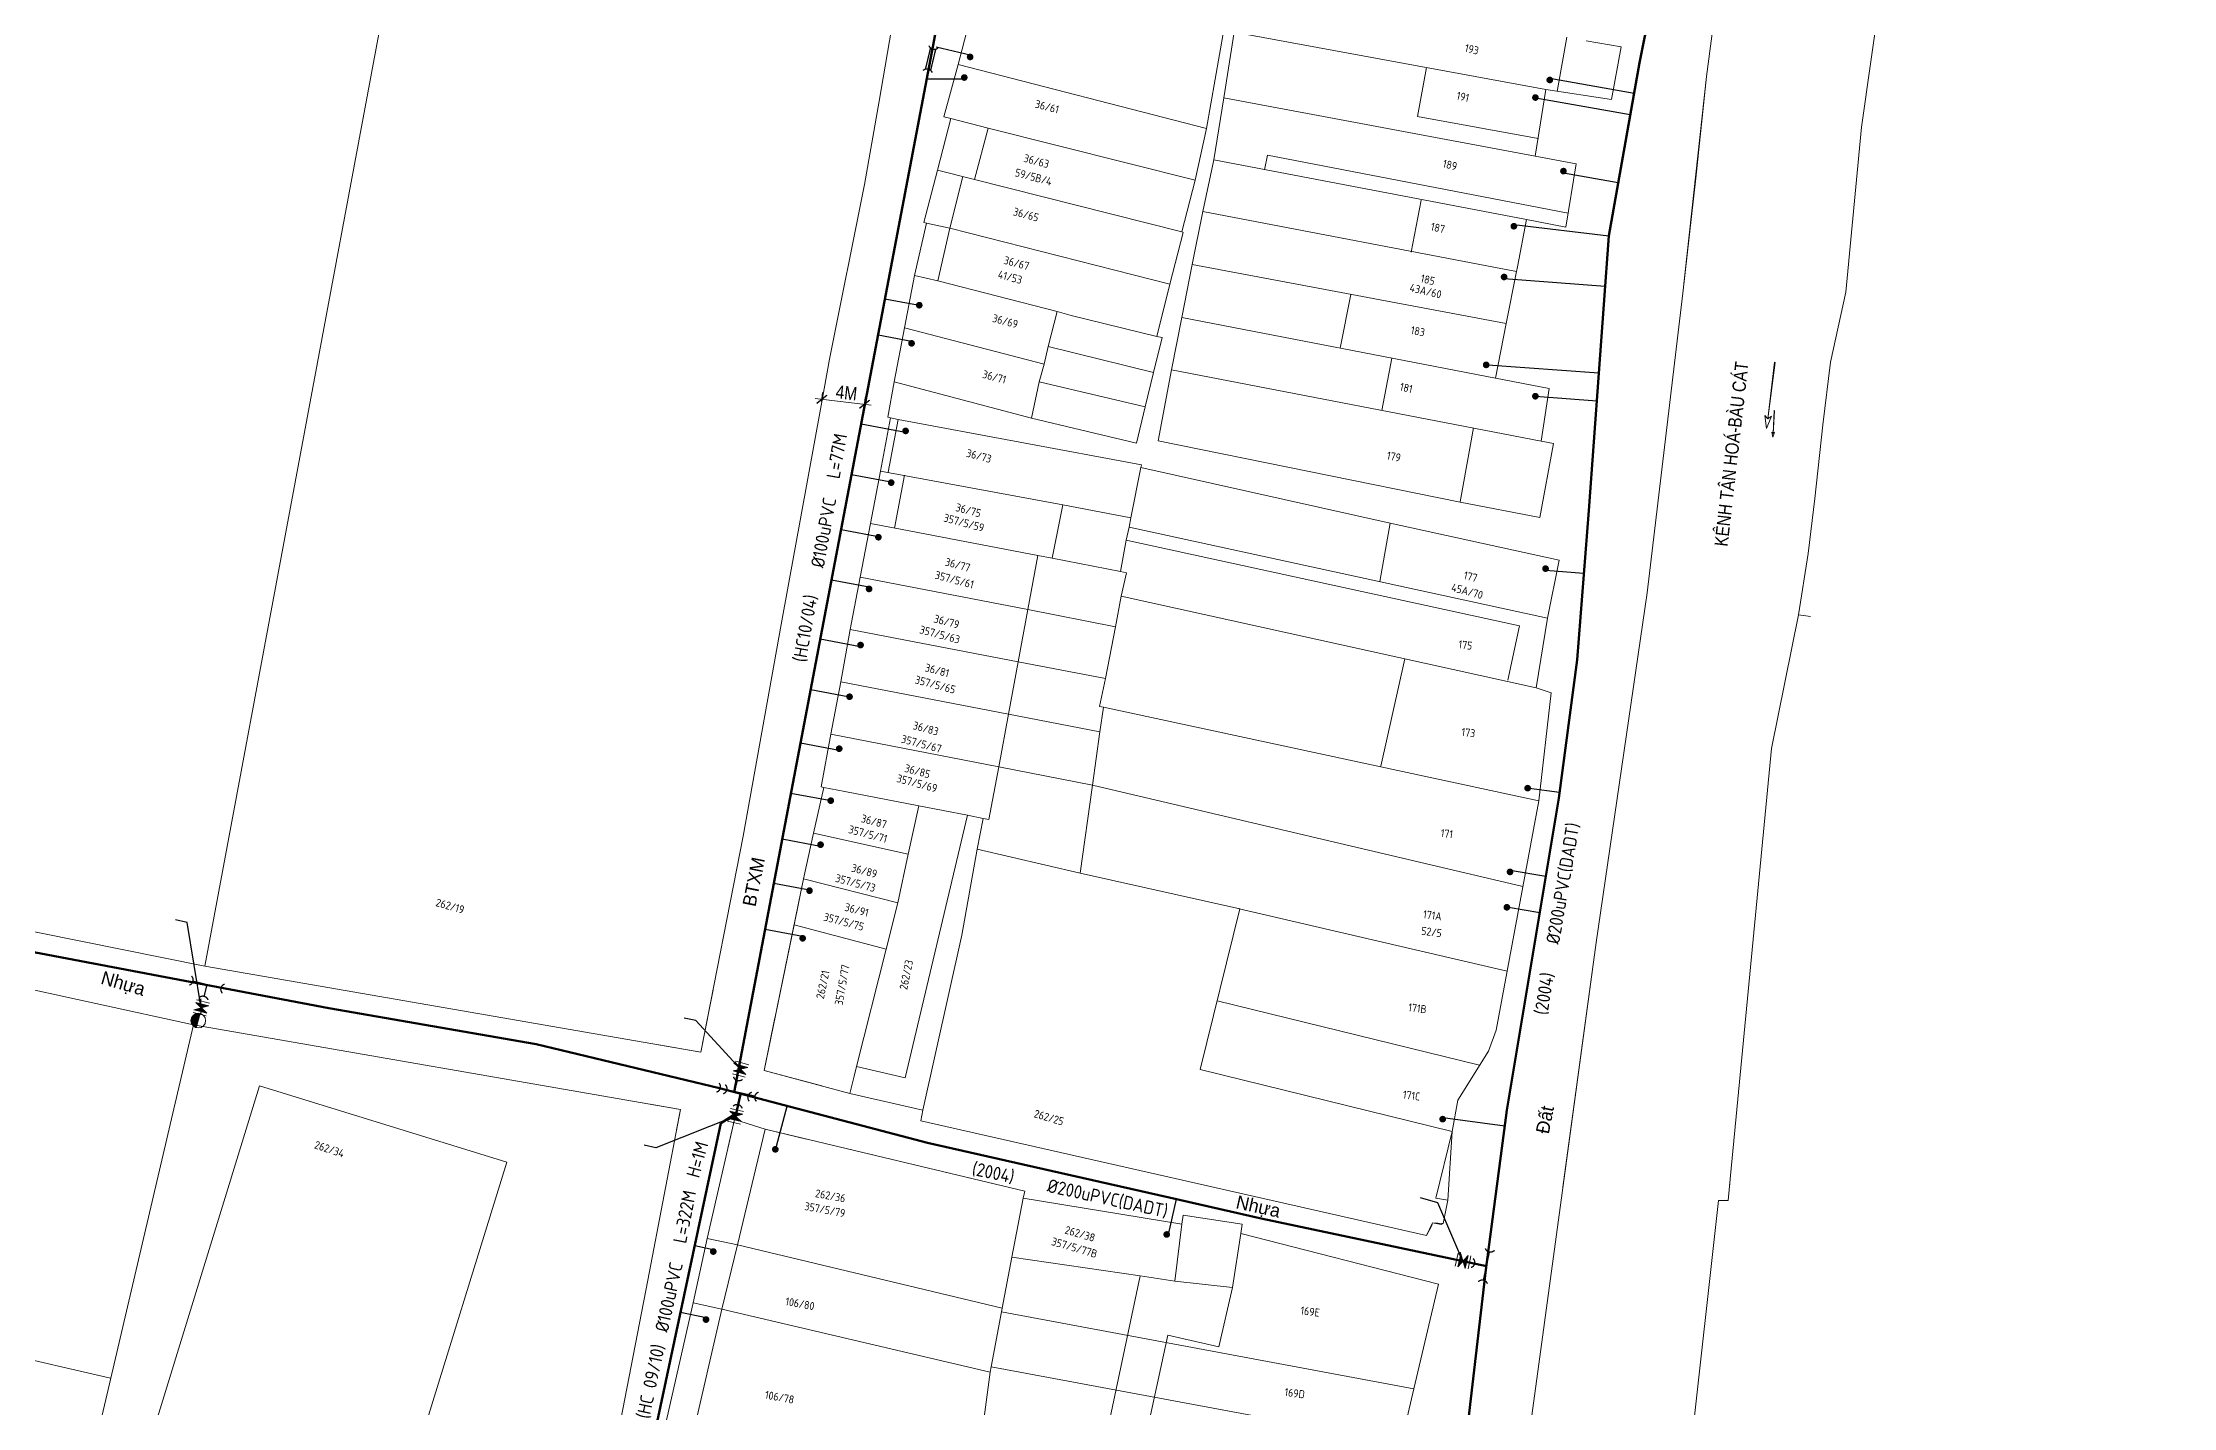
# Model space of a CAD drawing. Header units: inches. Extents: x 595615 to 1194060, y 1190840 to 2385448.
# Drawn here: x 596603.7 to 596763.5, y 1191398.1 to 1191500.4 of the extents above; entities that cross this region are included whole.
import ezdxf
from ezdxf.enums import TextEntityAlignment as Align

# ---------------------------------------------------------------- set-up
doc = ezdxf.new("R2010")
doc.units = ezdxf.units.IN
doc.header["$MEASUREMENT"] = 0
doc.layers.get('Defpoints').update_dxf_attribs({"color": 1})
for name, color, linetype, lineweight in [('Chitiet', 4, 'Continuous', 9), ('DN 100 uPVC', 4, 'Continuous', 50), ('DN 25 PE', 40, 'Continuous', 30), ('DOSAU', 2, 'Continuous', 20), ('DUONG CACH LE', 112, 'Continuous', 5), ('NAM-CDAI', 220, 'Continuous', 25), ('Nen_HTHANH-TP', 9, 'Continuous', 0), ('Nen_SN-HTHANH-TP_new', 7, 'Continuous', 0), ('Nen_SN_HTHANH_old', 9, 'Continuous', 0), ('ONG CAP 3 (DADT)', 221, 'Continuous', 50), ('TEXT PIPE', 3, 'Continuous', 25), ('Text_DiaDanh', 9, 'Continuous', 0), ('Text_GiaoThong', 142, 'Continuous', 0), ('TLK 15', 220, 'Continuous', 20), ('Trucuuhoa', 1, 'Continuous', 15), ('VAN', 7, 'Continuous', 20)]:
    doc.layers.add(name, color=color, linetype=linetype, lineweight=lineweight)
doc.layers.add('ki hieu van', color=170, linetype='Continuous')
doc.styles.add('Dia Danh', font='VHELVCN_0.TTF', dxfattribs={"height": 1})
doc.styles.add('Giao Thong', font='VAPTIMN_0.TTF', dxfattribs={"height": 1})
doc.styles.add('Sonha_QTB', font='isocp.shx', dxfattribs={"height": 0.6, "bigfont": 'bigfont.shx'})
doc.styles.add('text', font='isocp2.shx')
doc.styles.add('VNI-HC', font='VHELVCN_0.TTF')
doc.dimstyles.new('DUONG KICH THUOC', dxfattribs={"dimtxt": 1, "dimasz": 0.7, "dimexe": 0.5, "dimexo": 0.3, "dimgap": 0.2, "dimtad": 1, "dimzin": 0, "dimdsep": 46, "dimtxsty": 'VNI-HC', "dimblk": 'ARCHTICK', "dimcen": 0.09, "dimdle": 0.5, "dimclrd": 256, "dimclre": 256, "dimclrt": 256, "dimadec": 0, "dimazin": 0, "dimtfac": 1, "dimtofl": 0, "dimtmove": 0, "dimatfit": 3, "dimfxl": 1, "dimtolj": 1, "dimtzin": 0, "dimlwd": -1, "dimlwe": -1, "dimarcsym": 0})

# ---------------------------------------------------------------- blocks, each defined once
blk = doc.blocks.new('VAN')
at = {"layer": 'VAN'}
h = blk.add_hatch(color=256, dxfattribs=at)
h.paths.add_polyline_path([(0.21, -0.5), (0.49, 0), (0.21, 0.5)])
h.paths.add_polyline_path([(0.77, 0.5), (0.49, 0), (0.77, -0.5)])
at = {"layer": 'VAN', "ltscale": 100}
for p, q in [((0, 0.5), (0, -0.5)), ((0.77, -0.5), (0.21, 0.5)), ((0.21, -0.5), (0.77, 0.5)), ((0.21, 0.5), (0.21, -0.5)), ((0.77, 0.5), (0.77, -0.5)), ((0.98, 0.5), (0.98, -0.5))]:
    blk.add_line(p, q, dxfattribs=at)
blk = doc.blocks.new('TE+VAN')
at = {"layer": 'Chitiet', "ltscale": 100, "const_width": 0.1}
for points in [[(-0.35, 1.28, 0.571257), (0.35, 1.28)], [(1.1, 0.35, 0.571257), (1.1, -0.35)], [(0.35, -1.28, 0.571257), (-0.35, -1.28)]]:
    blk.add_lwpolyline(points, format="xyb", dxfattribs=at)
for points in [[(0, -1.08), (0, 1.08)], [(0.9, 0), (0, 0)]]:
    blk.add_lwpolyline(points, dxfattribs=at)
at = {"layer": 'VAN'}
blk.add_blockref('VAN', (1.3, 0), dxfattribs=at)
blk = doc.blocks.new('_ArchTick')
at = {"color": 0, "linetype": 'ByBlock', "const_width": 0.15}
blk.add_lwpolyline([(-0.5, -0.5), (0.5, 0.5)], dxfattribs=at)
blk = doc.blocks.new('*D78')
at = {"layer": 'Defpoints', "color": 0}
for p in [(596662.13, 1191473.23), (596662.18, 1191473.69), (596665.33, 1191472.86)]:
    blk.add_point(p, dxfattribs=at)
at = {"layer": 'DUONG CACH LE'}
for p, q in [((596662.16, 1191473.53), (596662.24, 1191474.19)), ((596665.88, 1191473.26), (596661.68, 1191473.75)), ((596665.36, 1191473.16), (596665.44, 1191473.82))]:
    blk.add_line(p, q, dxfattribs=at)
at = {"layer": 'DUONG CACH LE', "xscale": 0.7, "yscale": 0.7, "zscale": 0.7}
for p, rotation in [((596662.18, 1191473.69), 173.456549146823), ((596665.38, 1191473.32), 353.456549146823)]:
    blk.add_blockref('_ArchTick', p, dxfattribs=dict(at, rotation=rotation))
at = {"layer": 'DUONG CACH LE', "insert": (596664.03, 1191474.18), "char_height": 1, "attachment_point": 5, "rotation": 353.4565, "style": 'VNI-HC'}
blk.add_mtext('\\A1;4M', dxfattribs=at)
blk = doc.blocks.new('TLK 15')
at = {"layer": 'TLK 15', "linetype": 'Continuous', "const_width": 0.25}
blk.add_lwpolyline([(-0.125, 0, 1), (0.125, 0, 1)], format="xyb", close=True, dxfattribs=at)
blk = doc.blocks.new('ONG NOI')
at = {"layer": 'Chitiet', "ltscale": 100, "const_width": 0.1}
for points in [[(-0.95, -0.35, 0.571257), (-0.95, 0.35)], [(0.97, 0.35, 0.571257), (0.97, -0.35)]]:
    blk.add_lwpolyline(points, format="xyb", dxfattribs=at)
for points in [[(0.83, 0.2), (-0.8, 0.2)], [(0.83, -0.2), (-0.8, -0.2)]]:
    blk.add_lwpolyline(points, dxfattribs=at)
blk = doc.blocks.new('Trucuuhoa100')
at = {"layer": 'Trucuuhoa', "linetype": 'Continuous'}
blk.add_hatch(color=256, dxfattribs=at).paths.add_polyline_path([(0.55, 0, 0.414373), (0, 0.55, 0.414055), (-0.55, 0)])
blk.add_line((-0.55, 0), (0.55, 0), dxfattribs=at)
at = {"layer": 'Trucuuhoa', "linetype": 'Continuous', "flags": 128}
blk.add_lwpolyline([(0.55, -0.02), (0.89, -0.02)], dxfattribs=at)
at = {"layer": 'Trucuuhoa', "linetype": 'Continuous'}
blk.add_circle((0, 0), 0.551, dxfattribs=at)

msp = doc.modelspace()

# ---------------------------------------------------------------- linework, layer by layer
at = {"layer": 'DN 100 uPVC'}
for points in [[(596699.337, 1191669.627), (596696.368, 1191656.442), (596694.406, 1191647.22), (596692.479, 1191636.107), (596694.295, 1191629.213), (596693.051, 1191621.803), (596690.839, 1191609.993), (596689.302, 1191601.018), (596687.588, 1191591.501), (596684.955, 1191577.09), (596684.088, 1191572.625), (596681.986, 1191563.143), (596680.657, 1191554.314), (596678.805, 1191544.094), (596670.338, 1191499.213), (596670.338, 1191499.213), (596670.338, 1191499.213), (596670.338, 1191499.213), (596670.338, 1191499.213), (596670.338, 1191499.213), (596670.338, 1191499.213)], [(596655.604, 1191421.717), (596670.338, 1191499.213)], [(596629.027, 1191121.323), (596637.933, 1191169.226), (596637.245, 1191171.069), (596627.493, 1191173.597), (596627.143, 1191174.767), (596628.641, 1191182.293), (596632.702, 1191217.648), (596631.58, 1191218.977), (596622.714, 1191220.411), (596619.042, 1191224.932), (596626.142, 1191274.799), (596627.407, 1191276.336), (596641.895, 1191356.776), (596648.389, 1191390.194), (596654.614, 1191419.381), (596655.754, 1191420.109), (596656.107, 1191421.656)]]:
    msp.add_lwpolyline(points, dxfattribs=at)
at = {"layer": 'DN 25 PE'}
for p, q in [((596673.302, 1191499.497), (596670.761, 1191500.106)), ((596672.86, 1191497.701), (596670.051, 1191497.701)), ((596716.772, 1191497.768), (596723.097, 1191496.649)), ((596715.571, 1191496.325), (596722.813, 1191495.044)), ((596717.798, 1191490.681), (596721.913, 1191489.954)), ((596714.078, 1191486.798), (596721.204, 1191485.94)), ((596713.345, 1191482.739), (596720.93, 1191482.186)), ((596669.36, 1191480.748), (596666.916, 1191481.213)), ((596668.912, 1191478.013), (596666.398, 1191478.491)), ((596712.127, 1191476.273), (596720.455, 1191475.666)), ((596715.692, 1191473.921), (596720.303, 1191473.585)), ((596668.464, 1191471.192), (596665.131, 1191471.826)), ((596667.507, 1191467.44), (596664.409, 1191468.029)), ((596666.549, 1191463.345), (596663.624, 1191463.901)), ((596665.724, 1191459.592), (596662.907, 1191460.128)), ((596716.457, 1191460.864), (596719.333, 1191460.637)), ((596665.085, 1191455.13), (596662.066, 1191455.704)), ((596664.132, 1191451.377), (596661.344, 1191451.908)), ((596663.485, 1191447.355), (596660.583, 1191447.906)), ((596662.722, 1191443.584), (596659.865, 1191444.127)), ((596715.236, 1191444.521), (596717.5, 1191444.22)), ((596662.084, 1191440.154), (596659.213, 1191440.699)), ((596661.38, 1191436.832), (596658.579, 1191437.364)), ((596713.793, 1191438.364), (596716.47, 1191437.92)), ((596713.679, 1191435.588), (596716.02, 1191435.2)), ((596660.742, 1191433.385), (596657.924, 1191433.921)), ((596658.692, 1191417.301), (596659.578, 1191420.675)), ((596708.74, 1191419.819), (596713.408, 1191419.203)), ((596688.17, 1191411.043), (596688.768, 1191413.686)), ((596654.037, 1191409.886), (596652.652, 1191410.182)), ((596653.494, 1191404.786), (596651.588, 1191405.193))]:
    msp.add_line(p, q, dxfattribs=at)
at = {"layer": 'Nen_HTHANH-TP', "linetype": 'Continuous'}
for p, q in [((596642.615, 1191574.232), (596615.91, 1191431.16)), ((596740.14, 1191494.091), (596743.749, 1191519.193)), ((596743.749, 1191519.193), (596740.14, 1191494.091)), ((596743.749, 1191519.193), (596740.14, 1191494.091)), ((596730.594, 1191513.973), (596728.537, 1191497.891)), ((596730.594, 1191513.973), (596728.537, 1191497.891)), ((596667.563, 1191502.332), (596666.478, 1191496.061)), ((596667.563, 1191502.332), (596666.478, 1191496.061)), ((596673.174, 1191501.787), (596672.406, 1191498.806)), ((596673.174, 1191501.787), (596672.406, 1191498.806)), ((596691.03, 1191494.011), (596692.324, 1191501.412)), ((596693.114, 1191501.223), (596692.318, 1191496.302)), ((596693.114, 1191501.223), (596716.487, 1191496.931)), ((596718.054, 1191500.853), (596717.338, 1191496.772)), ((596719.495, 1191500.584), (596722.135, 1191500.126)), ((596722.135, 1191500.126), (596721.398, 1191496.175)), ((596672.406, 1191498.806), (596671.319, 1191494.885)), ((596672.406, 1191498.806), (596671.319, 1191494.885)), ((596691.03, 1191494.011), (596672.406, 1191498.806)), ((596706.859, 1191494.904), (596707.526, 1191498.574)), ((596716.487, 1191496.931), (596715.681, 1191491.921)), ((596721.398, 1191496.175), (596716.487, 1191496.931)), ((596728.537, 1191497.891), (596726.74, 1191481.66)), ((596728.537, 1191497.891), (596727.713, 1191490.281)), ((596666.478, 1191496.061), (596665.373, 1191489.8)), ((596666.478, 1191496.061), (596665.373, 1191489.8)), ((596671.319, 1191494.885), (596671.849, 1191494.765)), ((596671.319, 1191494.885), (596671.849, 1191494.765)), ((596691.572, 1191491.641), (596692.318, 1191496.302)), ((596692.318, 1191496.302), (596715.681, 1191491.921)), ((596706.859, 1191494.904), (596715.9, 1191493.251)), ((596671.849, 1191494.765), (596670.842, 1191490.875)), ((596671.849, 1191494.765), (596670.842, 1191490.875)), ((596671.849, 1191494.765), (596674.66, 1191494.028)), ((596674.66, 1191494.028), (596673.623, 1191490.187)), ((596690.173, 1191490.13), (596674.66, 1191494.028)), ((596690.173, 1191490.13), (596691.03, 1191494.011)), ((596740.14, 1191494.091), (596738.97, 1191481.72)), ((596738.97, 1191481.72), (596740.14, 1191494.091)), ((596691.572, 1191491.641), (596690.755, 1191487.781)), ((596691.572, 1191491.641), (596715.025, 1191487.17)), ((596695.382, 1191490.914), (596695.591, 1191492.005)), ((596718.145, 1191487.643), (596695.591, 1191492.005)), ((596715.681, 1191491.921), (596718.752, 1191491.353)), ((596670.842, 1191490.875), (596669.835, 1191486.954)), ((596670.842, 1191490.875), (596669.835, 1191486.954)), ((596689.176, 1191486.259), (596670.842, 1191490.875)), ((596672.753, 1191490.396), (596671.776, 1191486.515)), ((596689.176, 1191486.259), (596690.173, 1191490.13)), ((596718.752, 1191491.353), (596717.976, 1191486.613)), ((596727.713, 1191490.281), (596726.74, 1191481.66)), ((596665.373, 1191489.8), (596662.754, 1191476.708)), ((596665.373, 1191489.8), (596662.754, 1191476.708)), ((596706.377, 1191484.723), (596707.134, 1191488.624)), ((596669.119, 1191482.983), (596670.036, 1191486.904)), ((596669.119, 1191482.983), (596670.036, 1191486.904)), ((596669.835, 1191486.954), (596670.036, 1191486.904)), ((596669.835, 1191486.954), (596670.036, 1191486.904)), ((596670.036, 1191486.904), (596671.776, 1191486.515)), ((596690.755, 1191487.781), (596689.958, 1191483.79)), ((596714.278, 1191483.28), (596690.755, 1191487.781)), ((596715.025, 1191487.17), (596714.348, 1191483.63)), ((596717.976, 1191486.613), (596715.025, 1191487.17)), ((596671.776, 1191486.515), (596670.879, 1191482.565)), ((596688.289, 1191482.319), (596671.776, 1191486.515)), ((596688.289, 1191482.319), (596689.266, 1191486.209)), ((596689.266, 1191486.209), (596689.176, 1191486.259)), ((596689.181, 1191479.819), (596689.958, 1191483.79)), ((596689.958, 1191483.79), (596713.502, 1191479.369)), ((596714.348, 1191483.63), (596714.278, 1191483.28)), ((596669.119, 1191482.983), (596668.382, 1191479.043)), ((596669.119, 1191482.983), (596668.382, 1191479.043)), ((596670.879, 1191482.565), (596669.119, 1191482.983)), ((596679.841, 1191480.282), (596670.879, 1191482.565)), ((596687.312, 1191478.408), (596688.289, 1191482.319)), ((596714.278, 1191483.28), (596713.502, 1191479.369)), ((596701.84, 1191481.54), (596701.063, 1191477.529)), ((596726.74, 1191481.66), (596724.078, 1191459.168)), ((596726.74, 1191481.66), (596724.078, 1191459.168)), ((596738.97, 1191481.72), (596737.824, 1191476.479)), ((596737.824, 1191476.479), (596738.97, 1191481.72)), ((596668.382, 1191479.043), (596667.595, 1191474.992)), ((596668.382, 1191479.043), (596667.595, 1191474.992)), ((596678.844, 1191476.321), (596668.382, 1191479.043)), ((596679.841, 1191480.282), (596679.153, 1191477.661)), ((596680.881, 1191479.973), (596679.841, 1191480.282)), ((596687.312, 1191478.408), (596680.881, 1191479.973)), ((596689.181, 1191479.819), (596688.414, 1191475.899)), ((596712.695, 1191475.278), (596689.181, 1191479.819)), ((596713.502, 1191479.369), (596712.695, 1191475.278)), ((596679.153, 1191477.661), (596678.844, 1191476.321)), ((596687.055, 1191475.698), (596679.153, 1191477.661)), ((596687.055, 1191475.698), (596687.702, 1191478.318)), ((596687.312, 1191478.408), (596687.702, 1191478.318)), ((596662.754, 1191476.708), (596662.127, 1191473.228)), ((596662.754, 1191476.708), (596662.127, 1191473.228)), ((596678.844, 1191476.321), (596678.485, 1191475.011)), ((596686.437, 1191473.127), (596687.055, 1191475.698)), ((596687.399, 1191470.568), (596688.414, 1191475.899)), ((596688.414, 1191475.899), (596716.119, 1191470.541)), ((596704.924, 1191476.782), (596704.177, 1191472.842)), ((596733.129, 1191472.228), (596733.63, 1191476.468)), ((596733.678, 1191476.442), (596733.129, 1191472.228)), ((596733.678, 1191476.442), (596733.63, 1191476.468)), ((596737.824, 1191476.479), (596737.258, 1191471.768)), ((596737.258, 1191471.768), (596737.824, 1191476.479)), ((596667.595, 1191474.992), (596667.127, 1191472.352)), ((596667.595, 1191474.992), (596677.897, 1191472.28)), ((596678.485, 1191475.011), (596677.897, 1191472.28)), ((596686.437, 1191473.127), (596678.485, 1191475.011)), ((596712.695, 1191475.278), (596716.716, 1191474.502)), ((596716.119, 1191470.541), (596716.716, 1191474.502)), ((596662.127, 1191473.228), (596659.14, 1191456.795)), ((596662.127, 1191473.228), (596659.14, 1191456.795)), ((596685.779, 1191470.407), (596686.437, 1191473.127)), ((596733.129, 1191472.228), (596732.894, 1191472.484)), ((596733.022, 1191471.5), (596732.894, 1191472.484)), ((596733.527, 1191471.133), (596733.597, 1191472.84)), ((596733.617, 1191472.831), (596733.527, 1191471.133)), ((596733.617, 1191472.831), (596733.597, 1191472.84)), ((596667.337, 1191472.302), (596666.571, 1191468.291)), ((596667.337, 1191472.302), (596666.571, 1191468.291)), ((596667.127, 1191472.352), (596667.337, 1191472.302)), ((596667.907, 1191472.162), (596667.161, 1191468.222)), ((596667.907, 1191472.162), (596667.337, 1191472.302)), ((596686.15, 1191468.777), (596667.907, 1191472.162)), ((596677.897, 1191472.28), (596685.779, 1191470.407)), ((596711.058, 1191471.547), (596710.042, 1191465.996)), ((596733.022, 1191471.5), (596733.397, 1191472.431)), ((596733.397, 1191472.431), (596733.129, 1191472.228)), ((596733.527, 1191471.133), (596733.426, 1191471.228)), ((596733.507, 1191470.84), (596733.426, 1191471.228)), ((596733.507, 1191470.84), (596733.628, 1191471.222)), ((596733.628, 1191471.222), (596733.527, 1191471.133)), ((596737.258, 1191471.768), (596736.652, 1191466.248)), ((596736.652, 1191466.248), (596737.258, 1191471.768)), ((596710.042, 1191465.986), (596687.399, 1191470.568)), ((596717.039, 1191470.372), (596716.033, 1191464.821)), ((596716.119, 1191470.541), (596717.039, 1191470.372)), ((596666.571, 1191468.291), (596665.834, 1191464.371)), ((596666.571, 1191468.291), (596665.834, 1191464.371)), ((596666.571, 1191468.291), (596680.263, 1191465.782)), ((596668.391, 1191468.003), (596667.634, 1191464.032)), ((596686.11, 1191468.567), (596685.363, 1191464.806)), ((596686.11, 1191468.567), (596686.15, 1191468.777)), ((596704.804, 1191464.392), (596686.11, 1191468.567)), ((596736.652, 1191466.248), (596736.156, 1191462.117)), ((596736.652, 1191466.248), (596736.156, 1191462.117)), ((596680.263, 1191465.782), (596679.446, 1191461.772)), ((596680.263, 1191465.782), (596685.363, 1191464.806)), ((596685.363, 1191464.806), (596685.224, 1191464.096)), ((596716.033, 1191464.821), (596710.042, 1191465.986)), ((596665.834, 1191464.371), (596665.057, 1191460.36)), ((596665.834, 1191464.371), (596665.057, 1191460.36)), ((596665.834, 1191464.371), (596667.544, 1191464.042)), ((596667.544, 1191464.042), (596678.386, 1191461.971)), ((596684.567, 1191460.766), (596685.015, 1191463.126)), ((596685.224, 1191464.096), (596685.015, 1191463.126)), ((596714.49, 1191456.69), (596685.015, 1191463.126)), ((596716.589, 1191457.262), (596685.224, 1191464.096)), ((596704.804, 1191464.392), (596704.017, 1191460.021)), ((596717.466, 1191461.622), (596704.804, 1191464.392)), ((596677.629, 1191457.91), (596678.386, 1191461.971)), ((596678.386, 1191461.971), (596679.446, 1191461.772)), ((596679.446, 1191461.772), (596684.567, 1191460.766)), ((596716.589, 1191457.262), (596717.466, 1191461.622)), ((596736.156, 1191462.117), (596735.419, 1191457.527)), ((596736.156, 1191462.117), (596735.419, 1191457.527)), ((596665.057, 1191460.36), (596664.31, 1191456.419)), ((596665.057, 1191460.36), (596664.31, 1191456.419)), ((596665.057, 1191460.36), (596677.629, 1191457.91)), ((596685.037, 1191460.666), (596684.567, 1191460.766)), ((596684.638, 1191458.926), (596685.037, 1191460.666)), ((596684.2, 1191456.625), (596684.638, 1191458.926)), ((596684.638, 1191458.926), (596715.754, 1191452.051)), ((596724.078, 1191459.168), (596720.249, 1191432.944)), ((596724.078, 1191459.168), (596720.249, 1191432.944)), ((596659.14, 1191456.795), (596656.283, 1191440.923)), ((596659.14, 1191456.795), (596656.283, 1191440.923)), ((596676.902, 1191454), (596677.629, 1191457.91)), ((596677.629, 1191457.91), (596684.2, 1191456.625)), ((596683.453, 1191452.745), (596684.2, 1191456.625)), ((596713.633, 1191452.629), (596714.49, 1191456.69)), ((596715.754, 1191452.051), (596716.589, 1191457.262)), ((596735.419, 1191457.527), (596733.397, 1191447.495)), ((596735.419, 1191457.527), (596733.397, 1191447.495)), ((596736.329, 1191457.387), (596735.419, 1191457.527)), ((596664.31, 1191456.419), (596663.593, 1191452.499)), ((596664.31, 1191456.419), (596663.593, 1191452.499)), ((596664.31, 1191456.419), (596676.902, 1191454)), ((596676.902, 1191454), (596676.185, 1191450.059)), ((596676.902, 1191454), (596683.453, 1191452.745)), ((596704.108, 1191446.171), (596705.892, 1191454.233)), ((596663.593, 1191452.499), (596662.856, 1191448.568)), ((596663.593, 1191452.499), (596662.856, 1191448.568)), ((596663.593, 1191452.499), (596676.185, 1191450.059)), ((596683.015, 1191450.644), (596683.453, 1191452.745)), ((596716.874, 1191451.672), (596715.754, 1191452.051)), ((596715.961, 1191443.571), (596716.874, 1191451.672)), ((596683.295, 1191450.585), (596683.015, 1191450.644)), ((596683.036, 1191448.734), (596683.295, 1191450.585)), ((596715.961, 1191443.571), (596683.295, 1191450.585)), ((596662.856, 1191448.568), (596662.13, 1191444.628)), ((596662.856, 1191448.568), (596662.13, 1191444.628)), ((596662.856, 1191448.568), (596675.448, 1191446.118)), ((596676.185, 1191450.059), (596675.448, 1191446.118)), ((596676.185, 1191450.059), (596683.036, 1191448.734)), ((596682.48, 1191444.754), (596683.036, 1191448.734)), ((596733.397, 1191447.495), (596730.333, 1191415.463)), ((596730.333, 1191415.463), (596733.397, 1191447.495)), ((596675.448, 1191446.118), (596674.712, 1191442.178)), ((596675.448, 1191446.118), (596682.48, 1191444.754)), ((596662.34, 1191444.578), (596661.562, 1191441.157)), ((596662.34, 1191444.578), (596661.562, 1191441.157)), ((596662.13, 1191444.628), (596662.34, 1191444.578)), ((596662.34, 1191444.578), (596662.34, 1191444.578)), ((596663.9, 1191444.269), (596662.34, 1191444.578)), ((596663.9, 1191444.269), (596669.451, 1191443.203)), ((596681.555, 1191438.153), (596682.48, 1191444.754)), ((596673.111, 1191442.496), (596668.427, 1191422.783)), ((596669.451, 1191443.203), (596668.664, 1191439.563)), ((596669.451, 1191443.203), (596673.111, 1191442.496)), ((596673.111, 1191442.496), (596674.282, 1191442.257)), ((596674.282, 1191442.257), (596673.823, 1191439.937)), ((596674.712, 1191442.178), (596674.282, 1191442.257)), ((596712.744, 1191426.358), (596715.961, 1191443.571)), ((596653.116, 1191424.71), (596656.283, 1191440.923)), ((596653.116, 1191424.71), (596656.283, 1191440.923)), ((596661.562, 1191441.157), (596660.805, 1191437.727)), ((596661.562, 1191441.157), (596660.805, 1191437.727)), ((596661.562, 1191441.157), (596668.664, 1191439.563)), ((596615.91, 1191431.16), (596575.894, 1191439.228)), ((596615.91, 1191431.16), (596575.894, 1191439.228)), ((596615.91, 1191431.16), (596575.894, 1191439.228)), ((596668.664, 1191439.563), (596667.877, 1191435.922)), ((596673.823, 1191439.937), (596672.679, 1191433.496)), ((596673.823, 1191439.937), (596681.555, 1191438.153)), ((596660.805, 1191437.727), (596657.867, 1191423.344)), ((596660.805, 1191437.727), (596660.098, 1191434.266)), ((596660.805, 1191437.727), (596667.877, 1191435.922)), ((596693.517, 1191435.473), (596681.555, 1191438.153)), ((596667.877, 1191435.922), (596666.999, 1191432.432)), ((596660.098, 1191434.266), (596657.867, 1191423.344)), ((596660.098, 1191434.266), (596666.999, 1191432.432)), ((596693.517, 1191435.473), (596690.557, 1191423.421)), ((596615.054, 1191426.77), (596588.529, 1191432.558)), ((596615.054, 1191426.77), (596588.529, 1191432.558)), ((596669.759, 1191420.364), (596672.679, 1191433.496)), ((596720.249, 1191432.944), (596717.704, 1191414.172)), ((596720.249, 1191432.944), (596717.754, 1191414.602)), ((596653.116, 1191424.71), (596615.91, 1191431.16)), ((596653.116, 1191424.71), (596615.91, 1191431.16)), ((596664.787, 1191423.65), (596666.999, 1191432.432)), ((596654.032, 1191429.401), (596653.783, 1191428.131)), ((596653.783, 1191428.131), (596653.116, 1191424.71)), ((596604.76, 1191382.771), (596615.054, 1191426.77)), ((596615.054, 1191426.77), (596651.579, 1191420.429)), ((596615.054, 1191426.77), (596651.579, 1191420.429)), ((596658.664, 1191427.285), (596657.867, 1191423.344)), ((596712.166, 1191424.788), (596712.744, 1191426.358)), ((596653.116, 1191424.71), (596649.945, 1191425.258)), ((596709.869, 1191421.126), (596712.166, 1191424.788)), ((596657.867, 1191423.344), (596662.168, 1191422.198)), ((596657.867, 1191423.344), (596664.268, 1191421.629)), ((596657.867, 1191423.344), (596664.268, 1191421.629)), ((596664.268, 1191421.629), (596664.617, 1191422.91)), ((596664.617, 1191422.91), (596664.787, 1191423.65)), ((596668.427, 1191422.783), (596664.787, 1191423.65)), ((596709.441, 1191418.776), (596690.557, 1191423.421)), ((596607.989, 1191383.154), (596619.998, 1191422.204)), ((596619.998, 1191422.204), (596638.552, 1191416.469)), ((596664.268, 1191421.629), (596669.759, 1191420.364)), ((596664.268, 1191421.629), (596669.759, 1191420.364)), ((596651.579, 1191420.429), (596649.119, 1191407.627)), ((596649.309, 1191420.827), (596651.579, 1191420.429)), ((596651.579, 1191420.429), (596651.28, 1191418.889)), ((596651.579, 1191420.429), (596651.28, 1191418.889)), ((596669.759, 1191420.364), (596669.6, 1191419.564)), ((596669.759, 1191420.364), (596669.6, 1191419.564)), ((596709.441, 1191418.776), (596709.869, 1191421.126)), ((596653.587, 1191410.751), (596655.63, 1191419.672)), ((596655.231, 1191417.932), (596655.63, 1191419.672)), ((596655.231, 1191417.932), (596655.63, 1191419.672)), ((596655.63, 1191419.672), (596657.92, 1191418.934)), ((596655.63, 1191419.672), (596657.92, 1191418.934)), ((596655.63, 1191419.672), (596657.92, 1191418.934)), ((596657.92, 1191418.934), (596655.857, 1191410.263)), ((596657.92, 1191418.934), (596658.761, 1191418.735)), ((596657.92, 1191418.934), (596677.394, 1191414.3)), ((596657.92, 1191418.934), (596676.264, 1191414.569)), ((596657.92, 1191418.934), (596661.021, 1191418.197)), ((596669.6, 1191419.564), (596707.537, 1191410.974)), ((596669.6, 1191419.564), (596707.537, 1191410.974)), ((596708.225, 1191413.765), (596709.441, 1191418.776)), ((596709.135, 1191413.625), (596709.441, 1191418.776)), ((596655.161, 1191417.632), (596655.231, 1191417.932)), ((596638.552, 1191416.469), (596626.913, 1191378.809)), ((596730.145, 1191413.582), (596730.333, 1191415.463)), ((596730.333, 1191415.463), (596730.244, 1191414.613)), ((596677.285, 1191413.76), (596676.438, 1191409.329)), ((596677.394, 1191414.3), (596677.285, 1191413.76)), ((596677.285, 1191413.76), (596689.176, 1191411.819)), ((596709.135, 1191413.625), (596708.225, 1191413.765)), ((596708.776, 1191411.875), (596709.135, 1191413.625)), ((596717.704, 1191414.172), (596714.722, 1191392.23)), ((596729.435, 1191413.602), (596727.33, 1191394.72)), ((596730.145, 1191413.582), (596729.435, 1191413.602)), ((596689.186, 1191411.809), (596688.65, 1191407.549)), ((596689.176, 1191411.819), (596689.266, 1191412.479)), ((596689.266, 1191412.479), (596693.706, 1191411.813)), ((596693.706, 1191411.813), (596693.597, 1191411.123)), ((596707.537, 1191410.974), (596707.976, 1191411.915)), ((596707.926, 1191411.715), (596707.976, 1191411.915)), ((596707.976, 1191411.915), (596708.616, 1191411.795)), ((596707.976, 1191411.915), (596708.776, 1191411.875)), ((596708.616, 1191411.795), (596708.776, 1191411.875)), ((596652.541, 1191405.92), (596653.587, 1191410.751)), ((596653.587, 1191410.751), (596655.857, 1191410.263)), ((596655.857, 1191410.263), (596654.681, 1191405.452)), ((596655.857, 1191410.263), (596675.711, 1191405.519)), ((596693.597, 1191411.123), (596692.98, 1191407.072)), ((596693.597, 1191411.123), (596708.42, 1191407.325)), ((596707.537, 1191410.974), (596707.926, 1191411.715)), ((596676.438, 1191409.329), (596675.711, 1191405.519)), ((596686.059, 1191407.937), (596676.438, 1191409.329)), ((596649.119, 1191407.627), (596646.301, 1191393.065)), ((596680.63, 1191382.342), (596686.059, 1191407.937)), ((596688.65, 1191407.549), (596686.059, 1191407.937)), ((596692.98, 1191407.072), (596688.65, 1191407.549)), ((596692.98, 1191407.072), (596691.944, 1191402.602)), ((596708.42, 1191407.325), (596706.586, 1191399.453)), ((596652.541, 1191405.92), (596650.339, 1191396.238)), ((596654.681, 1191405.452), (596652.459, 1191395.78)), ((596654.681, 1191405.452), (596652.541, 1191405.92)), ((596674.795, 1191400.718), (596654.681, 1191405.452)), ((596675.661, 1191405.248), (596675.711, 1191405.519)), ((596674.875, 1191401.118), (596675.661, 1191405.248)), ((596675.661, 1191405.248), (596706.586, 1191399.453)), ((596597.913, 1191402.806), (596608.845, 1191400.255)), ((596688.133, 1191403.489), (596684.417, 1191386.446)), ((596688.133, 1191403.489), (596691.944, 1191402.602)), ((596674.308, 1191396.957), (596674.795, 1191400.718)), ((596674.795, 1191400.718), (596674.875, 1191401.118)), ((596674.875, 1191401.118), (596705.639, 1191395.393)), ((596706.586, 1191399.453), (596705.639, 1191395.393))]:
    msp.add_line(p, q, dxfattribs=at)
at = {"layer": 'Nen_HTHANH-TP'}
for points in [[(596714.758, 1191437.134), (596682.48, 1191444.754)], [(596693.375, 1191435.505), (596713.573, 1191430.795)], [(596711.508, 1191423.739), (596691.822, 1191428.574)]]:
    msp.add_lwpolyline(points, dxfattribs=at)
at = {"layer": 'Nen_HTHANH-TP', "linetype": 'Continuous'}
msp.add_point((596715.9, 1191493.251), dxfattribs=at)
at = {"layer": 'ONG CAP 3 (DADT)'}
msp.add_lwpolyline([(596763.539, 1191638.093), (596740.532, 1191617.174), (596734.474, 1191572.818), (596731.314, 1191546.942), (596730.187, 1191535.41), (596728.973, 1191525.756), (596726.678, 1191514.735), (596723.5, 1191498.927), (596721.204, 1191485.94), (596719.704, 1191465.356), (596718.822, 1191454.148), (596717.44, 1191443.773), (596713.563, 1191420.372), (596711.981, 1191408.397), (596709.347, 1191385.813)], dxfattribs=at)
msp.add_lwpolyline([(596453.605, 1191404.743), (596490.942, 1191396.519), (596490.942, 1191396.519), (596491.014, 1191396.881), (596495.389, 1191413.228), (596497.411, 1191420.943), (596501.04, 1191433.038, -0.7686301), (596501.04, 1191433.038), (596504.813, 1191446.102), (596504.813, 1191446.102), (596509.271, 1191445.121), (596525.273, 1191440.963), (596542.835, 1191436.416), (596574.635, 1191428.188), (596577.106, 1191437.153), (596625.204, 1191428.027), (596640.765, 1191425.329), (596654.506, 1191422.006), (596670.107, 1191417.911), (596677.271, 1191416.289), (596688.237, 1191413.806), (596695.139, 1191412.243), (596712.017, 1191408.673)], format="xyb", dxfattribs=at)

# ---------------------------------------------------------------- block references
at = {"layer": 'Chitiet'}
for name, p, rotation in [('ONG NOI', (596670.338, 1191499.213), 256.5136619101355), ('TE+VAN', (596616.069, 1191429.783), 256.2770599458903), ('TE+VAN', (596655.604, 1191421.717), 74.4417092651847), ('TE+VAN', (596656.107, 1191421.656), 257.1220998516474), ('TE+VAN', (596712.017, 1191408.673), 167.9538668475888)]:
    msp.add_blockref(name, p, dxfattribs=dict(at, rotation=rotation))
at = {"layer": 'TLK 15', "rotation": 359.9999999934133}
for p in [(596673.302, 1191499.372), (596672.86, 1191497.826), (596715.696, 1191496.325), (596716.772, 1191497.643), (596717.798, 1191490.806), (596714.078, 1191486.673), (596713.345, 1191482.864), (596669.485, 1191480.748), (596668.912, 1191477.888), (596712.002, 1191476.273), (596715.692, 1191473.921), (596668.464, 1191471.317), (596667.382, 1191467.44), (596666.424, 1191463.345), (596665.724, 1191459.467), (596716.457, 1191460.989), (596665.085, 1191455.255), (596664.257, 1191451.377), (596663.485, 1191447.48), (596662.847, 1191443.584), (596715.111, 1191444.521), (596662.084, 1191440.279), (596661.255, 1191436.832), (596713.554, 1191435.588), (596660.742, 1191433.26), (596708.74, 1191419.694), (596658.692, 1191417.426), (596688.045, 1191411.043)]:
    msp.add_blockref('TLK 15', p, dxfattribs=at)
at = {"layer": 'TLK 15'}
for p in [(596673.302, 1191499.372), (596672.86, 1191497.826), (596715.696, 1191496.325), (596716.772, 1191497.643), (596717.798, 1191490.806), (596714.078, 1191486.673), (596713.345, 1191482.864), (596669.485, 1191480.748), (596668.912, 1191477.888), (596712.002, 1191476.273), (596715.692, 1191473.921), (596668.464, 1191471.317), (596667.382, 1191467.44), (596666.424, 1191463.345), (596665.724, 1191459.467), (596716.457, 1191460.989), (596665.085, 1191455.255), (596664.257, 1191451.377), (596663.485, 1191447.48), (596662.847, 1191443.584), (596715.111, 1191444.521), (596662.084, 1191440.279), (596713.793, 1191438.239), (596661.255, 1191436.832), (596713.554, 1191435.588), (596660.742, 1191433.26), (596708.74, 1191419.694), (596658.692, 1191417.426), (596688.045, 1191411.043), (596654.037, 1191409.761), (596653.494, 1191404.661)]:
    msp.add_blockref('TLK 15', p, dxfattribs=at)
at = {"layer": 'Trucuuhoa', "rotation": 74.08316806257318}
msp.add_blockref('Trucuuhoa100', (596615.417, 1191427.083), dxfattribs=at)

# ---------------------------------------------------------------- texts
at = {"layer": 'DOSAU', "style": 'text'}
msp.add_text('H=1M', height=1, rotation=74.72205, dxfattribs=at).set_placement((596652.97, 1191415.223))
at = {"layer": 'NAM-CDAI', "style": 'text'}
for s, rotation, p in [('L=77M', 80.0165, (596663.5, 1191467.672)), ('(HC10/04)', 80.0165, (596660.983, 1191453.916)), ('(2004)', 80.61872, (596716.591, 1191427.456)), ('(2004)', 347.9903, (596673.374, 1191415.526)), ('L=322M', 78.90821, (596651.992, 1191410.313)), ('(HC 09/10)', 77.92328, (596649.242, 1191397.158))]:
    msp.add_text(s, height=1, rotation=rotation, dxfattribs=at).set_placement(p)
at = {"layer": 'Nen_SN-HTHANH-TP_new', "style": 'Sonha_QTB'}
for s, rotation, p in [('193', 346.5058, (596710.923, 1191499.943)), ('191', 346.5058, (596710.256, 1191496.385)), ('36/61', 345.04623, (596679.07, 1191495.638)), ('36/63', 345.04623, (596678.274, 1191491.557)), ('189', 346.5058, (596709.287, 1191491.269)), ('36/65', 345.04623, (596677.492, 1191487.545)), ('187', 346.5058, (596708.375, 1191486.546)), ('36/67', 345.04623, (596676.782, 1191483.904)), ('185', 346.5058, (596707.624, 1191482.657)), ('36/69', 345.04623, (596675.933, 1191479.55)), ('183', 348.60743, (596706.877, 1191478.793)), ('36/71', 345.04623, (596675.118, 1191475.368)), ('181', 346.5058, (596706.007, 1191474.547)), ('36/73', 345.04623, (596673.962, 1191469.439)), ('179', 348.60743, (596705.078, 1191469.392)), ('36/75', 345.04623, (596673.167, 1191465.363)), ('36/77', 345.04623, (596672.371, 1191461.277)), ('177', 346.5058, (596710.831, 1191460.385)), ('36/79', 345.04623, (596671.539, 1191457.011)), ('175', 352.46659, (596710.444, 1191455.255)), ('36/81', 345.04623, (596670.826, 1191453.354)), ('36/83', 345.04623, (596669.977, 1191449)), ('173', 352.46659, (596710.668, 1191448.685)), ('36/85', 345.04623, (596669.352, 1191445.792)), ('36/87', 345.04623, (596666.089, 1191442.025)), ('171', 352.46659, (596709.055, 1191441.109)), ('36/89', 345.04623, (596665.366, 1191438.316)), ('262/19', 344.00627, (596634.299, 1191435.676)), ('36/91', 345.04623, (596664.796, 1191435.39)), ('171A', 352.46659, (596707.973, 1191434.98)), ('262/23', 78.39796, (596668.509, 1191430.527)), ('262/21', 78.39796, (596662.251, 1191429.787)), ('171B', 352.46659, (596706.85, 1191428.005)), ('171C', 352.46659, (596706.408, 1191421.462)), ('262/25', 343.67709, (596679.213, 1191419.814)), ('262/34', 341.63376, (596625.252, 1191417.443)), ('262/36', 349.53506, (596662.824, 1191413.94)), ('262/38', 343.67709, (596681.54, 1191411.093)), ('106/80', 349.53506, (596660.541, 1191405.845)), ('169E', 352.46659, (596698.8, 1191405.257)), ('106/78', 349.53506, (596659.011, 1191398.834)), ('169D', 352.46659, (596697.643, 1191399.132))]:
    msp.add_text(s, height=0.6, rotation=rotation, dxfattribs=at).set_placement(p, align=Align.MIDDLE)
at = {"layer": 'Nen_SN_HTHANH_old', "style": 'Sonha_QTB'}
for s, rotation, p in [('59/5B/4', 345.04623, (596678.055, 1191490.366)), ('41/53', 345.04623, (596676.298, 1191482.853)), ('43A/60', 346.5058, (596707.462, 1191481.808)), ('357/5/59', 345.04623, (596672.838, 1191464.431)), ('357/5/61', 345.04623, (596672.125, 1191460.155)), ('45A/70', 345.04623, (596710.579, 1191459.295)), ('357/5/63', 345.04623, (596671.027, 1191456.044)), ('357/5/65', 345.04623, (596670.692, 1191452.285)), ('357/5/67', 345.04623, (596669.65, 1191447.845)), ('357/5/69', 345.04623, (596669.321, 1191444.885)), ('357/5/71', 345.04623, (596665.637, 1191441.077)), ('357/5/73', 345.04623, (596664.704, 1191437.404)), ('357/5/75', 345.04623, (596663.826, 1191434.499)), ('52/5', 352.46659, (596707.904, 1191433.732)), ('357/5/77', 79.91517, (596663.7, 1191429.768)), ('357/5/79', 349.53506, (596662.409, 1191412.902)), ('357/5/77B', 343.67709, (596681.125, 1191410.055))]:
    msp.add_text(s, height=0.6, rotation=rotation, dxfattribs=at).set_placement(p, align=Align.MIDDLE)
at = {"layer": 'TEXT PIPE', "style": 'text'}
for s, rotation, p in [('%%c100uPVC', 79.68138, (596662.326, 1191460.995)), ('%%c200uPVC(DADT)', 80.28361, (596717.467, 1191432.769)), ('%%c200uPVC(DADT)', 347.65518, (596679.019, 1191414.247)), ('%%c100uPVC', 77.58816, (596650.63, 1191403.651))]:
    msp.add_text(s, height=1, rotation=rotation, dxfattribs=at).set_placement(p)
at = {"layer": 'Text_DiaDanh', "linetype": 'Continuous', "style": 'Dia Danh'}
msp.add_text('KEÂNH TAÂN HOAÙ-BAØU CAÙT', height=1, rotation=83.49696, dxfattribs=at).set_placement((596730.271, 1191469.606), align=Align.MIDDLE)
at = {"layer": 'Text_GiaoThong', "linetype": 'Continuous', "style": 'Giao Thong'}
for s, rotation, p in [('BTXM', 78.6931, (596657.074, 1191437.497)), ('Nhöïa', 343.85075, (596609.766, 1191429.798)), ('Ñaát', 78.6931, (596716.354, 1191419.659)), ('Nhöïa', 347.47516, (596694.897, 1191413.062))]:
    msp.add_text(s, height=1, rotation=rotation, dxfattribs=at).set_placement(p, align=Align.MIDDLE)

# ---------------------------------------------------------------- dimensions: what is measured, and where the dimension line sits
at = {"layer": 'DUONG CACH LE'}
dim = msp.add_linear_dim(base=(596662.179, 1191473.689), p1=(596665.328, 1191472.86), p2=(596662.127, 1191473.228), angle=173.45655, text='4M', dimstyle='DUONG KICH THUOC', override={"dimpost": 'M'}, dxfattribs=at)
dim.commit()
dim.dimension.update_dxf_attribs({"geometry": '*D78', "text_midpoint": (596663.951, 1191473.485), "dimtype": 161})

# ---------------------------------------------------------------- leaders
at = {"layer": 'ki hieu van'}
for points in [[(596615.643, 1191428.039), (596614.585, 1191434.448), (596613.713, 1191434.643)], [(596656.086, 1191423.447), (596652.739, 1191427.085), (596651.867, 1191427.28)], [(596655.707, 1191419.906), (596649.739, 1191417.552), (596648.867, 1191417.748)], [(596710.262, 1191409.048), (596708.389, 1191413.421), (596707.089, 1191413.78)]]:
    msp.add_leader(points, dimstyle='DUONG KICH THUOC', override={"dimgap": 0.2, "dimtad": 0}, dxfattribs=at)

doc.saveas('drawing.dxf')
